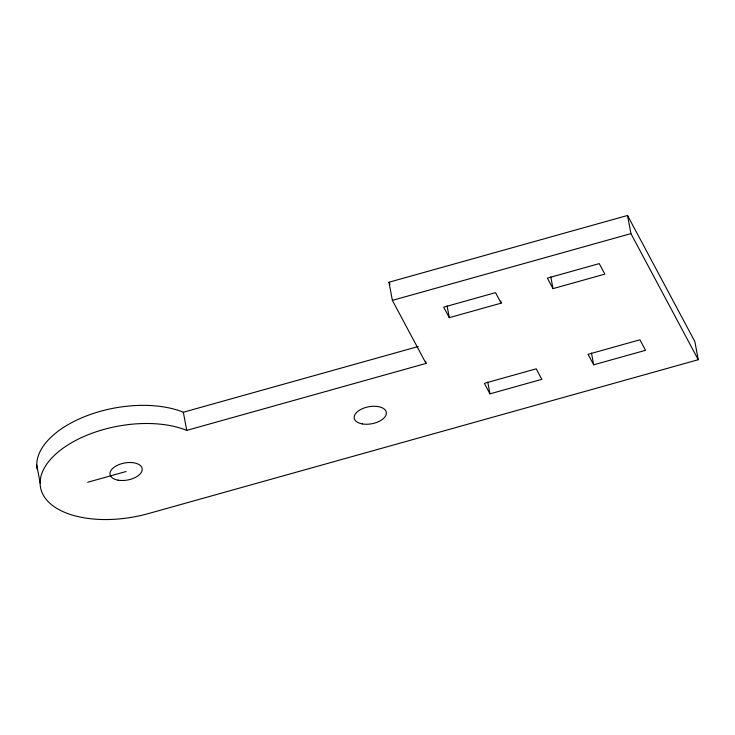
<?xml version="1.0" encoding="UTF-8"?>
<svg xmlns="http://www.w3.org/2000/svg" width="735" height="735" viewBox="0 0 735 735"><rect width="100%" height="100%" fill="white"/><g stroke="black" fill="none" stroke-linecap="round" stroke-linejoin="round"><path stroke-width="1.1" d="M426.034 363.421L392.371 300.376L388.98 282.231L627.534 215.474L694.86 341.573L698.25 359.718L148.534 513.544A87.015 46.066 -10.6 0 1 43.016 470.602A87.015 46.066 -10.6 0 1 186.736 430.388L426.034 363.421L425.629 361.289M392.371 300.376L630.924 233.62L698.25 359.718M501.141 303.151L495.537 292.64L443.674 307.156L449.287 317.667L501.141 303.151L500.746 301.019M553.005 288.635L604.859 274.127L599.255 263.617L547.391 278.133L553.005 288.635L550.809 276.902M37.154 469.288A87.015 46.066 -10.6 0 1 85.894 416.129A87.015 46.066 -10.6 0 1 183.346 412.243L418.233 346.516M87.722 482.252L126.098 471.512M489.96 393.85L541.824 379.333L536.21 368.823L484.347 383.339L489.96 393.85L487.774 382.108M593.678 364.817L645.541 350.31L639.928 339.8L588.073 354.316L593.678 364.817L591.491 353.085M388.98 282.231L390.046 284.234M627.534 215.474L630.924 233.62M447.091 305.925L449.287 317.667M183.346 412.243L186.736 430.388M36.75 464.915L40.14 483.06M118.069 480.166A16.317 8.636 -10.6 0 0 142.213 469.343A16.317 8.636 -10.6 0 0 118.004 465.025A16.317 8.636 -10.6 0 0 118.069 480.166M362.236 423.911A16.317 8.636 -10.6 0 0 386.38 413.098A16.317 8.636 -10.6 0 0 362.171 408.779A16.317 8.636 -10.6 0 0 362.236 423.911"/></g></svg>
